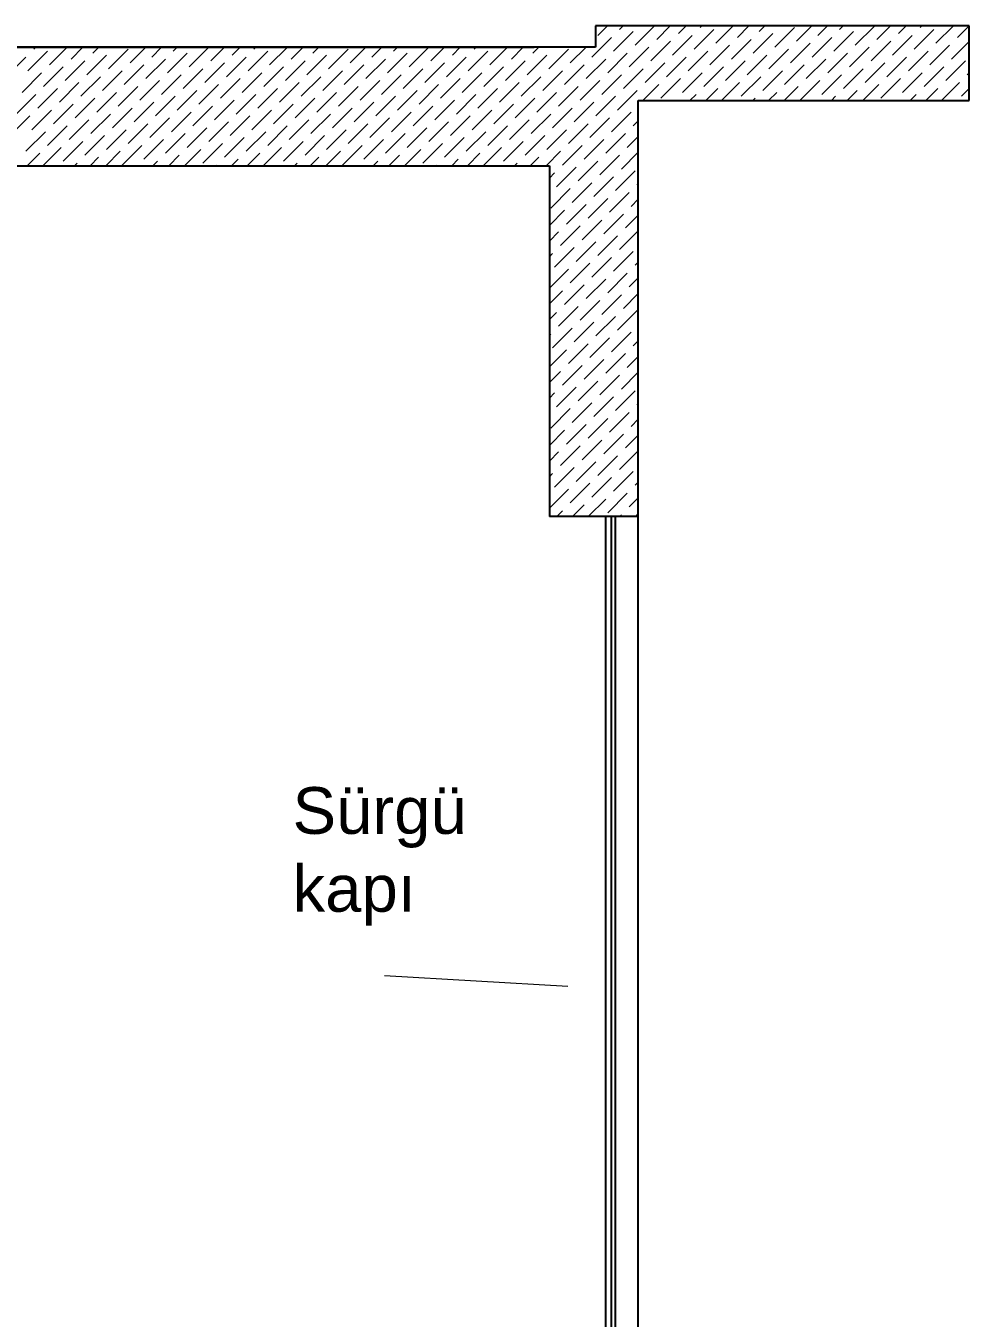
# Model space of a CAD drawing. Header units: inches. Extents: x 4918 to 12387, y -16156 to -9811.
# Drawn here: x 9548.2 to 9813.3, y -12682.3 to -12318.8 of the extents above; entities that cross this region are included whole.
import ezdxf

# ---------------------------------------------------------------- set-up
doc = ezdxf.new("R2010")
doc.units = ezdxf.units.IN
doc.header["$MEASUREMENT"] = 0
doc.styles.get("Standard").update_dxf_attribs({"font": 'arial.ttf'})

msp = doc.modelspace()

# ---------------------------------------------------------------- linework, layer by layer
for p, q in [((9813.32983, -12318.84929), (9708.32983, -12318.84929)), ((9708.32983, -12318.84929), (9708.32983, -12324.84929)), ((9813.32983, -12318.84929), (9782.08867, -12318.84929)), ((9813.32983, -12324.84929), (9813.32983, -12318.84929)), ((9391.32983, -12324.84929), (9691.07107, -12324.84929)), ((9708.32983, -12324.84929), (9391.32983, -12324.84929)), ((9813.32983, -12339.84929), (9813.32983, -12324.84929)), ((9720.32983, -12435.84929), (9720.32983, -12339.84929)), ((9720.32983, -12339.84929), (9813.32983, -12339.84929)), ((9310.25993, -12358.20959), (9695.32983, -12358.20959)), ((9695.32983, -12358.20959), (9695.32983, -12456.84929)), ((9720.32983, -12447.84929), (9720.32983, -12435.84929)), ((9720.32983, -12456.84929), (9720.32983, -12447.84929)), ((9720.32983, -12456.84929), (9695.32983, -12456.84929)), ((9711.25665, -12721.84929), (9711.25665, -12456.84929)), ((9712.82727, -12721.84929), (9712.82727, -12456.84929)), ((9713.96954, -12721.84929), (9713.96954, -12456.84929)), ((9720.32983, -12721.84929), (9720.32983, -12456.84929))]:
    msp.add_line(p, q)
at = {"color": 7, "linetype": 'Continuous', "lineweight": 18}
for p, q in [((9708.96518, -12321.54615), (9711.66204, -12318.84929)), ((9715.04188, -12319.88887), (9716.08146, -12318.84929)), ((9719.4613, -12324.30829), (9724.9203, -12318.84929)), ((9725.53799, -12322.651), (9729.33971, -12318.84929)), ((9731.61469, -12320.99372), (9733.75913, -12318.84929)), ((9736.03411, -12325.41314), (9741.55838, -12319.88887)), ((9737.69139, -12319.33644), (9738.17855, -12318.84929)), ((9742.11081, -12323.75586), (9747.01738, -12318.84929)), ((9748.18751, -12322.09858), (9751.4368, -12318.84929)), ((9754.26421, -12320.4413), (9755.85622, -12318.84929)), ((9758.68363, -12324.86071), (9764.2079, -12319.33644)), ((9764.76032, -12323.20343), (9769.11447, -12318.84929)), ((9770.83702, -12321.54615), (9773.53389, -12318.84929)), ((9776.91372, -12319.88887), (9777.9533, -12318.84929)), ((9781.33314, -12324.30829), (9786.79214, -12318.84929)), ((9787.40984, -12322.651), (9791.21156, -12318.84929)), ((9793.48654, -12320.99372), (9795.63097, -12318.84929)), ((9797.90595, -12325.41314), (9803.43023, -12319.88887)), ((9799.56324, -12319.33644), (9800.05039, -12318.84929)), ((9803.98265, -12323.75586), (9808.88923, -12318.84929)), ((9810.05935, -12322.09858), (9813.30864, -12318.84929)), ((9707.3079, -12327.62285), (9712.83217, -12322.09858)), ((9713.3846, -12325.96557), (9718.90887, -12320.4413)), ((9723.88071, -12328.7277), (9729.40499, -12323.20343)), ((9729.95741, -12327.07042), (9735.48168, -12321.54615)), ((9746.53023, -12328.17528), (9752.0545, -12322.651)), ((9752.60693, -12326.518), (9758.1312, -12320.99372)), ((9763.10304, -12329.28013), (9768.62731, -12323.75586)), ((9769.17974, -12327.62285), (9774.70401, -12322.09858)), ((9775.25644, -12325.96557), (9780.78071, -12320.4413)), ((9785.75256, -12328.7277), (9791.27683, -12323.20343)), ((9791.82926, -12327.07042), (9797.35353, -12321.54615)), ((9808.40207, -12328.17528), (9813.32983, -12323.24752)), ((9548.7613, -12331.48984), (9554.28557, -12325.96557)), ((9550.41858, -12325.41314), (9550.98244, -12324.84929)), ((9554.838, -12329.83256), (9559.82127, -12324.84929)), ((9560.9147, -12328.17528), (9564.24069, -12324.84929)), ((9565.33411, -12332.59469), (9570.85839, -12327.07042)), ((9566.9914, -12326.518), (9568.6601, -12324.84929)), ((9571.41081, -12330.93741), (9576.93509, -12325.41314)), ((9573.0681, -12324.86071), (9573.07952, -12324.84929)), ((9577.48751, -12329.28013), (9581.91836, -12324.84929)), ((9583.56421, -12327.62285), (9586.33777, -12324.84929)), ((9587.98363, -12332.04227), (9593.5079, -12326.518)), ((9589.64091, -12325.96557), (9590.75719, -12324.84929)), ((9594.06033, -12330.38499), (9599.5846, -12324.86071)), ((9600.13703, -12328.7277), (9604.01544, -12324.84929)), ((9606.21373, -12327.07042), (9608.43486, -12324.84929)), ((9610.63314, -12331.48984), (9616.15741, -12325.96557)), ((9612.29042, -12325.41314), (9612.85428, -12324.84929)), ((9616.70984, -12329.83256), (9621.69311, -12324.84929)), ((9622.78654, -12328.17528), (9626.11253, -12324.84929)), ((9627.20596, -12332.59469), (9632.73023, -12327.07042)), ((9628.86324, -12326.518), (9630.53195, -12324.84929)), ((9633.28266, -12330.93741), (9638.80693, -12325.41314)), ((9634.93994, -12324.86071), (9634.95137, -12324.84929)), ((9639.35936, -12329.28013), (9643.7902, -12324.84929)), ((9645.43605, -12327.62285), (9648.20962, -12324.84929)), ((9649.85547, -12332.04227), (9655.37974, -12326.518)), ((9651.51275, -12325.96557), (9652.62904, -12324.84929)), ((9655.93217, -12330.38499), (9661.45644, -12324.86071)), ((9662.00887, -12328.7277), (9665.88729, -12324.84929)), ((9668.08557, -12327.07042), (9670.3067, -12324.84929)), ((9672.50499, -12331.48984), (9678.02926, -12325.96557)), ((9674.16227, -12325.41314), (9674.72612, -12324.84929)), ((9678.58169, -12329.83256), (9683.56496, -12324.84929)), ((9684.65838, -12328.17528), (9687.98437, -12324.84929)), ((9689.0778, -12332.59469), (9694.60207, -12327.07042)), ((9690.73508, -12326.518), (9692.40379, -12324.84929)), ((9695.1545, -12330.93741), (9700.67877, -12325.41314)), ((9696.81178, -12324.86071), (9696.82321, -12324.84929)), ((9701.2312, -12329.28013), (9705.66204, -12324.84929)), ((9711.72732, -12332.04227), (9717.25159, -12326.518)), ((9717.80401, -12330.38499), (9723.32829, -12324.86071)), ((9734.37683, -12331.48984), (9739.9011, -12325.96557)), ((9740.45353, -12329.83256), (9745.9778, -12324.30829)), ((9750.94964, -12332.59469), (9756.47392, -12327.07042)), ((9757.02634, -12330.93741), (9762.55062, -12325.41314)), ((9773.59916, -12332.04227), (9779.12343, -12326.518)), ((9779.67586, -12330.38499), (9785.20013, -12324.86071)), ((9796.24867, -12331.48984), (9801.77294, -12325.96557)), ((9802.32537, -12329.83256), (9807.84964, -12324.30829)), ((9542.6846, -12333.14712), (9548.20887, -12327.62285)), ((9553.18072, -12335.90926), (9558.70499, -12330.38499)), ((9559.25742, -12334.25198), (9564.78169, -12328.7277)), ((9575.83023, -12335.35683), (9581.3545, -12329.83256)), ((9581.90693, -12333.69955), (9587.4312, -12328.17528)), ((9592.40305, -12336.46168), (9597.92732, -12330.93741)), ((9598.47975, -12334.8044), (9604.00402, -12329.28013)), ((9604.55644, -12333.14712), (9610.08072, -12327.62285)), ((9615.05256, -12335.90926), (9620.57683, -12330.38499)), ((9621.12926, -12334.25198), (9626.65353, -12328.7277)), ((9637.70207, -12335.35683), (9643.22635, -12329.83256)), ((9643.77877, -12333.69955), (9649.30305, -12328.17528)), ((9654.27489, -12336.46168), (9659.79916, -12330.93741)), ((9660.35159, -12334.8044), (9665.87586, -12329.28013)), ((9666.42829, -12333.14712), (9671.95256, -12327.62285)), ((9676.9244, -12335.90926), (9682.44868, -12330.38499)), ((9683.0011, -12334.25198), (9688.52537, -12328.7277)), ((9699.57392, -12335.35683), (9705.09819, -12329.83256)), ((9705.65062, -12333.69955), (9711.17489, -12328.17528)), ((9716.14673, -12336.46168), (9721.671, -12330.93741)), ((9722.22343, -12334.8044), (9727.7477, -12329.28013)), ((9728.30013, -12333.14712), (9733.8244, -12327.62285)), ((9738.79625, -12335.90926), (9744.32052, -12330.38499)), ((9744.87295, -12334.25198), (9750.39722, -12328.7277)), ((9761.44576, -12335.35683), (9766.97003, -12329.83256)), ((9767.52246, -12333.69955), (9773.04673, -12328.17528)), ((9778.01858, -12336.46168), (9783.54285, -12330.93741)), ((9784.09528, -12334.8044), (9789.61955, -12329.28013)), ((9790.17197, -12333.14712), (9795.69625, -12327.62285)), ((9800.66809, -12335.90926), (9806.19236, -12330.38499)), ((9806.74479, -12334.25198), (9812.26906, -12328.7277)), ((9547.10402, -12337.56654), (9552.62829, -12332.04227)), ((9557.60013, -12340.32867), (9563.12441, -12334.8044)), ((9563.67683, -12338.67139), (9569.2011, -12333.14712)), ((9569.75353, -12337.01411), (9575.2778, -12331.48984)), ((9580.24965, -12339.77625), (9585.77392, -12334.25198)), ((9586.32635, -12338.11897), (9591.85062, -12332.59469)), ((9602.89916, -12339.22382), (9608.42343, -12333.69955)), ((9608.97586, -12337.56654), (9614.50013, -12332.04227)), ((9619.47198, -12340.32867), (9624.99625, -12334.8044)), ((9625.54868, -12338.67139), (9631.07295, -12333.14712)), ((9631.62538, -12337.01411), (9637.14965, -12331.48984)), ((9642.12149, -12339.77625), (9647.64576, -12334.25198)), ((9648.19819, -12338.11897), (9653.72246, -12332.59469)), ((9664.77101, -12339.22382), (9670.29528, -12333.69955)), ((9670.8477, -12337.56654), (9676.37198, -12332.04227)), ((9681.34382, -12340.32867), (9686.86809, -12334.8044)), ((9687.42052, -12338.67139), (9692.94479, -12333.14712)), ((9693.49722, -12337.01411), (9699.02149, -12331.48984)), ((9703.99334, -12339.77625), (9709.51761, -12334.25198)), ((9710.07003, -12338.11897), (9715.59431, -12332.59469)), ((9726.64285, -12339.22382), (9732.16712, -12333.69955)), ((9732.71955, -12337.56654), (9738.24382, -12332.04227)), ((9743.69505, -12339.84929), (9748.73994, -12334.8044)), ((9749.29236, -12338.67139), (9754.81664, -12333.14712)), ((9755.36906, -12337.01411), (9760.89333, -12331.48984)), ((9765.86518, -12339.77625), (9771.38945, -12334.25198)), ((9771.94188, -12338.11897), (9777.46615, -12332.59469)), ((9788.51469, -12339.22382), (9794.03896, -12333.69955)), ((9794.59139, -12337.56654), (9800.11566, -12332.04227)), ((9805.5669, -12339.84929), (9810.61178, -12334.8044)), ((9812.82149, -12332.59469), (9813.32983, -12332.08635)), ((9545.44674, -12343.64324), (9550.97101, -12338.11897)), ((9551.52344, -12341.98596), (9557.04771, -12336.46168)), ((9568.09625, -12343.09081), (9573.62052, -12337.56654)), ((9574.17295, -12341.43353), (9579.69722, -12335.90926)), ((9590.74576, -12342.53838), (9596.27004, -12337.01411)), ((9596.82246, -12340.8811), (9602.34674, -12335.35683)), ((9607.31858, -12343.64324), (9612.84285, -12338.11897)), ((9613.39528, -12341.98596), (9618.91955, -12336.46168)), ((9629.96809, -12343.09081), (9635.49237, -12337.56654)), ((9636.04479, -12341.43353), (9641.56906, -12335.90926)), ((9652.61761, -12342.53838), (9658.14188, -12337.01411)), ((9658.69431, -12340.8811), (9664.21858, -12335.35683)), ((9669.19042, -12343.64324), (9674.71469, -12338.11897)), ((9675.26712, -12341.98596), (9680.79139, -12336.46168)), ((9691.83994, -12343.09081), (9697.36421, -12337.56654)), ((9697.91664, -12341.43353), (9703.44091, -12335.90926)), ((9714.48945, -12342.53838), (9720.01372, -12337.01411)), ((9721.59797, -12339.84929), (9726.09042, -12335.35683)), ((9734.85622, -12339.84929), (9736.58654, -12338.11897)), ((9739.27563, -12339.84929), (9742.66324, -12336.46168)), ((9756.9533, -12339.84929), (9759.23605, -12337.56654)), ((9761.37272, -12339.84929), (9765.31275, -12335.90926)), ((9779.05039, -12339.84929), (9781.88557, -12337.01411)), ((9783.46981, -12339.84929), (9787.96227, -12335.35683)), ((9796.72806, -12339.84929), (9798.45838, -12338.11897)), ((9801.14748, -12339.84929), (9804.53508, -12336.46168)), ((9811.16421, -12338.67139), (9813.32983, -12336.50577)), ((9555.94285, -12346.40537), (9561.46712, -12340.8811)), ((9562.01955, -12344.74809), (9567.54382, -12339.22382)), ((9572.51567, -12347.51023), (9578.03994, -12341.98596)), ((9578.59237, -12345.85295), (9584.11664, -12340.32867)), ((9584.66907, -12344.19566), (9590.19334, -12338.67139)), ((9595.16518, -12346.9578), (9600.68945, -12341.43353)), ((9601.24188, -12345.30052), (9606.76615, -12339.77625)), ((9617.8147, -12346.40537), (9623.33897, -12340.8811)), ((9623.8914, -12344.74809), (9629.41567, -12339.22382)), ((9634.38751, -12347.51023), (9639.91178, -12341.98596)), ((9640.46421, -12345.85295), (9645.98848, -12340.32867)), ((9646.54091, -12344.19566), (9652.06518, -12338.67139)), ((9657.03703, -12346.9578), (9662.5613, -12341.43353)), ((9663.11372, -12345.30052), (9668.638, -12339.77625)), ((9679.68654, -12346.40537), (9685.21081, -12340.8811)), ((9685.76324, -12344.74809), (9691.28751, -12339.22382)), ((9696.25935, -12347.51023), (9701.78363, -12341.98596)), ((9702.33605, -12345.85295), (9707.86033, -12340.32867)), ((9708.41275, -12344.19566), (9713.93702, -12338.67139)), ((9730.4368, -12339.84929), (9730.50984, -12339.77625)), ((9752.53389, -12339.84929), (9753.15935, -12339.22382)), ((9774.63097, -12339.84929), (9775.80887, -12338.67139)), ((9792.30864, -12339.84929), (9792.38168, -12339.77625)), ((9543.78945, -12349.71994), (9549.31373, -12344.19566)), ((9549.86615, -12348.06265), (9555.39043, -12342.53838)), ((9560.36227, -12350.82479), (9565.88654, -12345.30052)), ((9566.43897, -12349.16751), (9571.96324, -12343.64324)), ((9583.01178, -12350.27236), (9588.53606, -12344.74809)), ((9589.08848, -12348.61508), (9594.61275, -12343.09081)), ((9605.6613, -12349.71994), (9611.18557, -12344.19566)), ((9611.738, -12348.06265), (9617.26227, -12342.53838)), ((9622.23411, -12350.82479), (9627.75839, -12345.30052)), ((9628.31081, -12349.16751), (9633.83508, -12343.64324)), ((9644.88363, -12350.27236), (9650.4079, -12344.74809)), ((9650.96033, -12348.61508), (9656.4846, -12343.09081)), ((9667.53314, -12349.71994), (9673.05741, -12344.19566)), ((9673.60984, -12348.06265), (9679.13411, -12342.53838)), ((9684.10596, -12350.82479), (9689.63023, -12345.30052)), ((9690.18266, -12349.16751), (9695.70693, -12343.64324)), ((9706.75547, -12350.27236), (9712.27974, -12344.74809)), ((9712.83217, -12348.61508), (9718.35644, -12343.09081)), ((9718.90887, -12346.9578), (9720.32983, -12345.53684)), ((9548.20887, -12354.13935), (9553.73314, -12348.61508)), ((9554.28557, -12352.48207), (9559.80984, -12346.9578)), ((9570.85839, -12353.58693), (9576.38266, -12348.06265)), ((9576.93509, -12351.92965), (9582.45936, -12346.40537)), ((9587.4312, -12354.69178), (9592.95547, -12349.16751)), ((9593.5079, -12353.0345), (9599.03217, -12347.51023)), ((9599.5846, -12351.37722), (9605.10887, -12345.85295)), ((9610.08072, -12354.13935), (9615.60499, -12348.61508)), ((9616.15741, -12352.48207), (9621.68169, -12346.9578)), ((9632.73023, -12353.58693), (9638.2545, -12348.06265)), ((9638.80693, -12351.92965), (9644.3312, -12346.40537)), ((9649.30305, -12354.69178), (9654.82732, -12349.16751)), ((9655.37974, -12353.0345), (9660.90402, -12347.51023)), ((9661.45644, -12351.37722), (9666.98071, -12345.85295)), ((9671.95256, -12354.13935), (9677.47683, -12348.61508)), ((9678.02926, -12352.48207), (9683.55353, -12346.9578)), ((9694.60207, -12353.58693), (9700.12634, -12348.06265)), ((9700.67877, -12351.92965), (9706.20304, -12346.40537)), ((9711.17489, -12354.69178), (9716.69916, -12349.16751)), ((9552.97747, -12358.20959), (9558.15256, -12353.0345)), ((9558.70499, -12356.90149), (9564.22926, -12351.37722)), ((9564.78169, -12355.24421), (9570.30596, -12349.71994)), ((9575.2778, -12358.00634), (9580.80208, -12352.48207)), ((9581.3545, -12356.34906), (9586.87877, -12350.82479)), ((9597.92732, -12357.45392), (9603.45159, -12351.92965)), ((9604.00402, -12355.79664), (9609.52829, -12350.27236)), ((9614.84932, -12358.20959), (9620.0244, -12353.0345)), ((9620.57683, -12356.90149), (9626.1011, -12351.37722)), ((9626.65353, -12355.24421), (9632.1778, -12349.71994)), ((9637.14965, -12358.00634), (9642.67392, -12352.48207)), ((9643.22635, -12356.34906), (9648.75062, -12350.82479)), ((9659.79916, -12357.45392), (9665.32343, -12351.92965)), ((9665.87586, -12355.79664), (9671.40013, -12350.27236)), ((9676.72116, -12358.20959), (9681.89625, -12353.0345)), ((9682.44868, -12356.90149), (9687.97295, -12351.37722)), ((9688.52537, -12355.24421), (9694.04965, -12349.71994)), ((9699.02149, -12358.00634), (9704.54576, -12352.48207)), ((9705.09819, -12356.34906), (9710.62246, -12350.82479)), ((9717.25159, -12353.0345), (9720.32983, -12349.95626)), ((9548.55805, -12358.20959), (9552.07586, -12354.69178)), ((9566.23572, -12358.20959), (9568.64868, -12355.79664)), ((9570.65514, -12358.20959), (9574.72538, -12354.13935)), ((9588.33281, -12358.20959), (9591.29819, -12355.24421)), ((9592.75223, -12358.20959), (9597.37489, -12353.58693)), ((9606.01048, -12358.20959), (9607.87101, -12356.34906)), ((9610.4299, -12358.20959), (9613.94771, -12354.69178)), ((9628.10757, -12358.20959), (9630.52052, -12355.79664)), ((9632.52699, -12358.20959), (9636.59722, -12354.13935)), ((9650.20465, -12358.20959), (9653.17004, -12355.24421)), ((9654.62407, -12358.20959), (9659.24673, -12353.58693)), ((9667.88232, -12358.20959), (9669.74285, -12356.34906)), ((9672.30174, -12358.20959), (9675.81955, -12354.69178)), ((9689.97941, -12358.20959), (9692.39236, -12355.79664)), ((9694.39883, -12358.20959), (9698.46906, -12354.13935)), ((9709.51761, -12360.76848), (9715.04188, -12355.24421)), ((9715.59431, -12359.1112), (9720.32983, -12354.37568)), ((9561.81631, -12358.20959), (9562.57198, -12357.45392)), ((9583.91339, -12358.20959), (9585.22149, -12356.90149)), ((9601.59106, -12358.20959), (9601.79431, -12358.00634)), ((9623.68815, -12358.20959), (9624.44382, -12357.45392)), ((9645.78524, -12358.20959), (9647.09334, -12356.90149)), ((9663.46291, -12358.20959), (9663.66615, -12358.00634)), ((9685.55999, -12358.20959), (9686.31567, -12357.45392)), ((9695.32983, -12361.69801), (9696.81178, -12360.21605)), ((9697.36421, -12364.08304), (9702.88848, -12358.55877)), ((9703.44091, -12362.42576), (9708.96518, -12356.90149)), ((9713.93702, -12365.1879), (9719.4613, -12359.66363)), ((9701.78363, -12368.50246), (9707.3079, -12362.97819)), ((9707.86033, -12366.84518), (9713.3846, -12361.32091)), ((9720.01372, -12363.53062), (9720.32983, -12363.21451)), ((9695.70693, -12370.15974), (9701.2312, -12364.63547)), ((9706.20304, -12372.92188), (9711.72732, -12367.39761)), ((9712.27974, -12371.2646), (9717.80401, -12365.74032)), ((9695.32983, -12374.95626), (9699.57392, -12370.71217)), ((9700.12634, -12374.57916), (9705.65062, -12369.05489)), ((9718.35644, -12369.60731), (9720.32983, -12367.63393)), ((9704.54576, -12378.99858), (9710.07003, -12373.4743)), ((9710.62246, -12377.3413), (9716.14673, -12371.81702)), ((9716.69916, -12375.68401), (9720.32983, -12372.05335)), ((9695.32983, -12379.37568), (9697.91664, -12376.78887)), ((9698.46906, -12380.65586), (9703.99334, -12375.13159)), ((9708.96518, -12383.41799), (9714.48945, -12377.89372)), ((9715.04188, -12381.76071), (9720.32983, -12376.47276)), ((9696.81178, -12386.73256), (9702.33605, -12381.20829)), ((9702.88848, -12385.07528), (9708.41275, -12379.551)), ((9695.32983, -12383.79509), (9696.25935, -12382.86557)), ((9701.2312, -12391.15197), (9706.75547, -12385.6277)), ((9707.3079, -12389.49469), (9712.83217, -12383.97042)), ((9713.3846, -12387.83741), (9718.90887, -12382.31314)), ((9719.4613, -12386.18013), (9720.32983, -12385.3116)), ((9695.32983, -12392.63393), (9700.67877, -12387.28498)), ((9711.72732, -12393.91411), (9717.25159, -12388.38984)), ((9699.57392, -12397.22867), (9705.09819, -12391.7044)), ((9705.65062, -12395.57139), (9711.17489, -12390.04712)), ((9717.80401, -12392.25683), (9720.32983, -12389.73102)), ((9695.32983, -12397.05335), (9699.02149, -12393.36168)), ((9703.99334, -12401.64809), (9709.51761, -12396.12382)), ((9710.07003, -12399.99081), (9715.59431, -12394.46654)), ((9716.14673, -12398.33353), (9720.32983, -12394.15043)), ((9695.32983, -12401.47276), (9697.36421, -12399.43838)), ((9697.91664, -12403.30537), (9703.44091, -12397.7811)), ((9714.48945, -12404.41023), (9720.01372, -12398.88595)), ((9696.25935, -12409.38207), (9701.78363, -12403.8578)), ((9702.33605, -12407.72479), (9707.86033, -12402.20052)), ((9708.41275, -12406.06751), (9713.93702, -12400.54324)), ((9695.32983, -12405.89218), (9695.70693, -12405.51508)), ((9706.75547, -12412.14421), (9712.27974, -12406.61994)), ((9712.83217, -12410.48693), (9718.35644, -12404.96265)), ((9718.90887, -12408.82964), (9720.32983, -12407.40869)), ((9695.32983, -12414.73102), (9700.12634, -12409.9345)), ((9700.67877, -12413.80149), (9706.20304, -12408.27722)), ((9711.17489, -12416.56362), (9716.69916, -12411.03935)), ((9699.02149, -12419.87819), (9704.54576, -12414.35392)), ((9705.09819, -12418.22091), (9710.62246, -12412.69663)), ((9717.25159, -12414.90634), (9720.32983, -12411.8281)), ((9695.32983, -12419.15043), (9698.46906, -12416.0112)), ((9709.51761, -12422.64032), (9715.04188, -12417.11605)), ((9715.59431, -12420.98304), (9720.32983, -12416.24752)), ((9695.32983, -12423.56985), (9696.81178, -12422.0879)), ((9697.36421, -12425.95489), (9702.88848, -12420.43061)), ((9703.44091, -12424.2976), (9708.96518, -12418.77333)), ((9713.93702, -12427.05974), (9719.4613, -12421.53547)), ((9701.78363, -12430.3743), (9707.3079, -12424.85003)), ((9707.86033, -12428.71702), (9713.3846, -12423.19275)), ((9720.01372, -12425.40246), (9720.32983, -12425.08635)), ((9695.70693, -12432.03159), (9701.2312, -12426.50731)), ((9706.20304, -12434.79372), (9711.72732, -12429.26945)), ((9712.27974, -12433.13644), (9717.80401, -12427.61217)), ((9695.32983, -12436.8281), (9699.57392, -12432.58401)), ((9700.12634, -12436.451), (9705.65062, -12430.92673)), ((9718.35644, -12431.47916), (9720.32983, -12429.50577)), ((9704.54576, -12440.87042), (9710.07003, -12435.34615)), ((9710.62246, -12439.21314), (9716.14673, -12433.68887)), ((9716.69916, -12437.55586), (9720.32983, -12433.92519)), ((9695.32983, -12441.24752), (9697.91664, -12438.66071)), ((9698.46906, -12442.5277), (9703.99334, -12437.00343)), ((9708.96518, -12445.28984), (9714.48945, -12439.76557)), ((9715.04188, -12443.63256), (9720.15042, -12438.52401)), ((9696.81178, -12448.6044), (9702.33605, -12443.08013)), ((9702.88848, -12446.94712), (9708.41275, -12441.42285)), ((9695.32983, -12445.66694), (9696.25935, -12444.73741)), ((9701.2312, -12453.02382), (9706.75547, -12447.49955)), ((9707.3079, -12451.36654), (9712.83217, -12445.84226)), ((9713.3846, -12449.70925), (9718.90887, -12444.18498)), ((9719.4613, -12448.05197), (9720.15042, -12447.36285)), ((9695.32983, -12454.50577), (9700.67877, -12449.15683)), ((9711.72732, -12455.78595), (9717.25159, -12450.26168)), ((9701.82515, -12456.84929), (9705.09819, -12453.57624)), ((9706.24457, -12456.84929), (9711.17489, -12451.91896)), ((9717.80401, -12454.12867), (9720.32983, -12451.60286)), ((9697.40573, -12456.84929), (9699.02149, -12455.23353)), ((9715.0834, -12456.84929), (9715.59431, -12456.33838)), ((9719.50282, -12456.84929), (9720.32983, -12456.02228))]:
    msp.add_line(p, q, dxfattribs=at)
at = {"color": 7, "lineweight": 18}
msp.add_line((9648.99348, -12585.87353), (9700.49348, -12588.87353), dxfattribs=at)

# ---------------------------------------------------------------- texts
at = {"insert": (9623.1463, -12532.94284), "char_height": 13.139475, "attachment_point": 1}
msp.add_mtext_dynamic_manual_height_columns('Sürgü kapı', width=45.3471803, gutter_width=1, heights=[0], dxfattribs=at)

doc.saveas('drawing.dxf')
